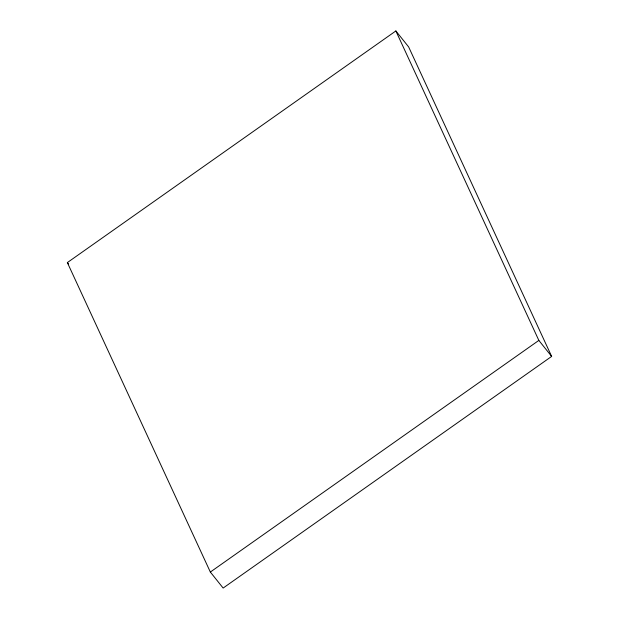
<?xml version="1.0" encoding="UTF-8"?>
<svg xmlns="http://www.w3.org/2000/svg" width="619" height="619" viewBox="0 0 619 619"><rect width="100%" height="100%" fill="white"/><g stroke="black" fill="none" stroke-linecap="round" stroke-linejoin="round"><path stroke-width="0.93" d="M67.355 262.588L395.858 30.95L408.656 46.951L551.645 356.412L223.142 588.05L210.344 572.049L67.355 262.588L68.516 264.042M210.344 572.049L538.847 340.411L395.858 30.95M538.847 340.411L551.645 356.412"/></g></svg>
